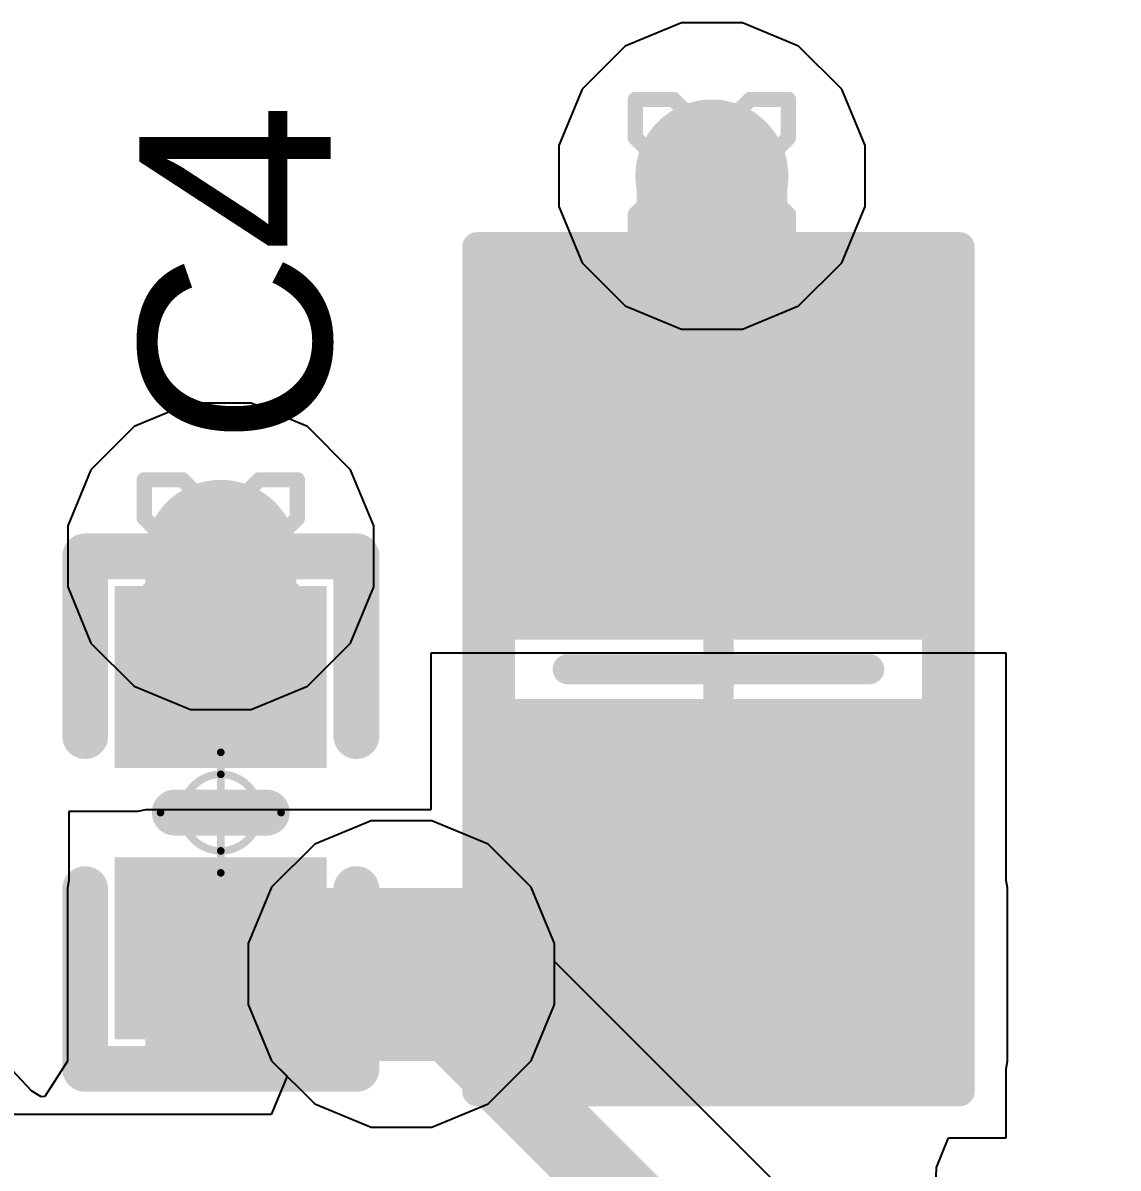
# Model space of a CAD drawing. Header units: inches. Extents: x -0.5 to 14, y -0.2 to 4.7.
# Drawn here: x 0.9043 to 1.0473, y 1.5475 to 1.6971 of the extents above; entities that cross this region are included whole.
import ezdxf

# ---------------------------------------------------------------- set-up
doc = ezdxf.new("R2010")
doc.units = ezdxf.units.IN
doc.header["$MEASUREMENT"] = 0
for name, color, linetype in [('Bottom Layer', 5, 'Continuous'), ('Drill Drawing', 1, 'Continuous'), ('GND', 16, 'Continuous'), ('Mechanical 13', 56, 'Continuous'), ('Mechanical 15', 56, 'Continuous'), ('POWER', 76, 'Continuous'), ('Top Layer', 1, 'Continuous'), ('Top Overlay', 2, 'Continuous'), ('Top Paste', 8, 'Continuous'), ('Top Solder', 216, 'Continuous'), ('Via Holes', 16, 'Continuous')]:
    doc.layers.add(name, color=color, linetype=linetype)
doc.styles.add('Arial', font='', dxfattribs={"height": 0.2})
doc.styles.get('Arial').set_extended_font_data('Arial')

# ---------------------------------------------------------------- blocks, each defined once
blk = doc.blocks.new('C0805_10')
at = {"layer": 'Top Layer'}
for points in [[(-0.05118, -0.02756), (-0.05118, 0.02756), (-0.00787, 0.02756), (-0.00787, -0.02756)], [(0.00787, -0.02756), (0.00787, 0.02756), (0.05118, 0.02756), (0.05118, -0.02756)]]:
    blk.add_hatch(color=1, dxfattribs=at).paths.add_polyline_path(points)
at = {"layer": 'Top Paste'}
for points in [[(-0.05118, -0.02756), (-0.05118, 0.02756), (-0.00787, 0.02756), (-0.00787, -0.02756)], [(0.00787, -0.02756), (0.00787, 0.02756), (0.05118, 0.02756), (0.05118, -0.02756)]]:
    blk.add_hatch(color=8, dxfattribs=at).paths.add_polyline_path(points)
at = {"layer": 'Top Solder'}
for points in [[(-0.05518, -0.03156), (-0.05518, 0.03156), (-0.00387, 0.03156), (-0.00387, -0.03156)], [(0.00387, -0.03156), (0.00387, 0.03156), (0.05518, 0.03156), (0.05518, -0.03156)]]:
    blk.add_hatch(color=216, dxfattribs=at).paths.add_polyline_path(points)
at = {"layer": 'Mechanical 13'}
for points in [[(-0.04331, 0.02854, 0.00394, 0.00394, 0), (0.04331, 0.02854, 0.00394, 0.00394, 0)], [(-0.04331, 0.02854, 0.00394, 0.00394, 0), (-0.04331, -0.02854, 0.00394, 0.00394, 0)], [(0.04331, 0.02854, 0.00394, 0.00394, 0), (0.04331, -0.02854, 0.00394, 0.00394, 0)], [(-0.04331, -0.02854, 0.00394, 0.00394, 0), (0.04331, -0.02854, 0.00394, 0.00394, 0)]]:
    blk.add_lwpolyline(points, format="xyseb", dxfattribs=at)
for points in [[(-0.04429, 0.02854, 0.00197, 0.00197, 1), (-0.04232, 0.02854, 0.00197, 0.00197, 1)], [(-0.04429, 0.02854, 0.00197, 0.00197, 1), (-0.04232, 0.02854, 0.00197, 0.00197, 1)], [(0.04232, 0.02854, 0.00197, 0.00197, 1), (0.04429, 0.02854, 0.00197, 0.00197, 1)], [(0.04232, 0.02854, 0.00197, 0.00197, 1), (0.04429, 0.02854, 0.00197, 0.00197, 1)], [(-0.04429, -0.02854, 0.00197, 0.00197, 1), (-0.04232, -0.02854, 0.00197, 0.00197, 1)], [(-0.04429, -0.02854, 0.00197, 0.00197, 1), (-0.04232, -0.02854, 0.00197, 0.00197, 1)], [(0.04232, -0.02854, 0.00197, 0.00197, 1), (0.04429, -0.02854, 0.00197, 0.00197, 1)], [(0.04232, -0.02854, 0.00197, 0.00197, 1), (0.04429, -0.02854, 0.00197, 0.00197, 1)]]:
    blk.add_lwpolyline(points, format="xyseb", close=True, dxfattribs=at)
at = {"layer": 'Mechanical 15'}
for points in [[(-0.05512, 0.0315, 0.00394, 0.00394, 0), (0.05512, 0.0315, 0.00394, 0.00394, 0)], [(-0.05512, 0.0315, 0.00394, 0.00394, 0), (-0.05512, -0.0315, 0.00394, 0.00394, 0)], [(0.05512, 0.0315, 0.00394, 0.00394, 0), (0.05512, -0.0315, 0.00394, 0.00394, 0)], [(0, 0.01969, 0.00394, 0.00394, 0), (0, -0.01969, 0.00394, 0.00394, 0)], [(-0.01969, 0, 0.00394, 0.00394, 0), (0.01969, 0, 0.00394, 0.00394, 0)], [(-0.05512, -0.0315, 0.00394, 0.00394, 0), (0.05512, -0.0315, 0.00394, 0.00394, 0)]]:
    blk.add_lwpolyline(points, format="xyseb", dxfattribs=at)
for points in [[(-0.0561, 0.0315, 0.00197, 0.00197, 1), (-0.05413, 0.0315, 0.00197, 0.00197, 1)], [(-0.0561, 0.0315, 0.00197, 0.00197, 1), (-0.05413, 0.0315, 0.00197, 0.00197, 1)], [(0.05413, 0.0315, 0.00197, 0.00197, 1), (0.0561, 0.0315, 0.00197, 0.00197, 1)], [(0.05413, 0.0315, 0.00197, 0.00197, 1), (0.0561, 0.0315, 0.00197, 0.00197, 1)], [(-0.00098, 0.01969, 0.00197, 0.00197, 1), (0.00098, 0.01969, 0.00197, 0.00197, 1)], [(-0.02067, 0, 0.00197, 0.00197, 1), (-0.0187, 0, 0.00197, 0.00197, 1)], [(0.0187, 0, 0.00197, 0.00197, 1), (0.02067, 0, 0.00197, 0.00197, 1)], [(-0.00098, -0.01969, 0.00197, 0.00197, 1), (0.00098, -0.01969, 0.00197, 0.00197, 1)], [(-0.0561, -0.0315, 0.00197, 0.00197, 1), (-0.05413, -0.0315, 0.00197, 0.00197, 1)], [(-0.0561, -0.0315, 0.00197, 0.00197, 1), (-0.05413, -0.0315, 0.00197, 0.00197, 1)], [(0.05413, -0.0315, 0.00197, 0.00197, 1), (0.0561, -0.0315, 0.00197, 0.00197, 1)], [(0.05413, -0.0315, 0.00197, 0.00197, 1), (0.0561, -0.0315, 0.00197, 0.00197, 1)]]:
    blk.add_lwpolyline(points, format="xyseb", close=True, dxfattribs=at)
blk = doc.blocks.new('C_0402_L_49')
at = {"layer": 'Top Layer'}
for points in [[(-0.02559, 0.00984), (-0.00984, 0.00984), (-0.00984, -0.00984), (-0.02559, -0.00984)], [(0.00984, 0.00984), (0.02559, 0.00984), (0.02559, -0.00985), (0.00984, -0.00985)]]:
    blk.add_hatch(color=1, dxfattribs=at).paths.add_polyline_path(points)
at = {"layer": 'Top Paste'}
for points in [[(-0.02559, 0.00984), (-0.00984, 0.00984), (-0.00984, -0.00984), (-0.02559, -0.00984)], [(0.00984, 0.00984), (0.02559, 0.00984), (0.02559, -0.00985), (0.00984, -0.00985)]]:
    blk.add_hatch(color=8, dxfattribs=at).paths.add_polyline_path(points)
at = {"layer": 'Top Solder'}
for points in [[(-0.02959, 0.01384), (-0.00584, 0.01384), (-0.00584, -0.01384), (-0.02959, -0.01384)], [(0.00584, 0.01384), (0.02959, 0.01384), (0.02959, -0.01385), (0.00584, -0.01385)]]:
    blk.add_hatch(color=216, dxfattribs=at).paths.add_polyline_path(points)
at = {"layer": 'Mechanical 15'}
for points in [[(0, 0.00787, 0.001, 0.001, 0), (0, -0.00787, 0.001, 0.001, 0)], [(-0.00787, 0, 0.001, 0.001, 0), (0.00787, 0, 0.001, 0.001, 0)]]:
    blk.add_lwpolyline(points, format="xyseb", dxfattribs=at)
for points in [[(-0.00025, 0.00787, 0.0005, 0.0005, 1), (0.00025, 0.00787, 0.0005, 0.0005, 1)], [(0.005, 0, 0.001, 0.001, 1), (-0.005, 0, 0.001, 0.001, 1)], [(-0.00812, 0, 0.0005, 0.0005, 1), (-0.00762, 0, 0.0005, 0.0005, 1)], [(-0.00525, 0, 0.0005, 0.0005, 1), (-0.00475, 0, 0.0005, 0.0005, 1)], [(0.00475, 0, 0.0005, 0.0005, 1), (0.00525, 0, 0.0005, 0.0005, 1)], [(0.00762, 0, 0.0005, 0.0005, 1), (0.00812, 0, 0.0005, 0.0005, 1)], [(-0.00025, -0.00787, 0.0005, 0.0005, 1), (0.00025, -0.00787, 0.0005, 0.0005, 1)]]:
    blk.add_lwpolyline(points, format="xyseb", close=True, dxfattribs=at)
at = {"layer": 'Top Overlay'}
for points in [[(-0.03346, 0.01771, 0.006, 0.006, 0), (-0.03346, -0.01771, 0.006, 0.006, 0)], [(-0.03346, 0.01771, 0.006, 0.006, 0), (-0.01, 0.01771, 0.006, 0.006, 0)], [(0.01, 0.01771, 0.006, 0.006, 0), (0.03346, 0.01771, 0.006, 0.006, 0)], [(0.03346, 0.01771, 0.006, 0.006, 0), (0.03346, -0.01772, 0.006, 0.006, 0)], [(0, 0.006, 0.006, 0.006, 0), (0, -0.006, 0.006, 0.006, 0)], [(-0.03346, -0.01771, 0.006, 0.006, 0), (-0.03345, -0.01772, 0.006, 0.006, 0)], [(-0.03346, -0.01771, 0.006, 0.006, 0), (-0.01, -0.01771, 0.006, 0.006, 0)], [(0.01, -0.01771, 0.006, 0.006, 0), (0.03346, -0.01771, 0.006, 0.006, 0)]]:
    blk.add_lwpolyline(points, format="xyseb", dxfattribs=at)
for points in [[(-0.03496, 0.01771, 0.003, 0.003, 1), (-0.03196, 0.01771, 0.003, 0.003, 1)], [(-0.03496, 0.01771, 0.003, 0.003, 1), (-0.03196, 0.01771, 0.003, 0.003, 1)], [(-0.0115, 0.01771, 0.003, 0.003, 1), (-0.0085, 0.01771, 0.003, 0.003, 1)], [(0.0085, 0.01771, 0.003, 0.003, 1), (0.0115, 0.01771, 0.003, 0.003, 1)], [(0.03196, 0.01771, 0.003, 0.003, 1), (0.03496, 0.01771, 0.003, 0.003, 1)], [(0.03196, 0.01771, 0.003, 0.003, 1), (0.03496, 0.01771, 0.003, 0.003, 1)], [(-0.0015, 0.006, 0.003, 0.003, 1), (0.0015, 0.006, 0.003, 0.003, 1)], [(-0.0015, -0.006, 0.003, 0.003, 1), (0.0015, -0.006, 0.003, 0.003, 1)], [(-0.03496, -0.01771, 0.003, 0.003, 1), (-0.03196, -0.01771, 0.003, 0.003, 1)], [(-0.03496, -0.01771, 0.003, 0.003, 1), (-0.03196, -0.01771, 0.003, 0.003, 1)], [(-0.03496, -0.01771, 0.003, 0.003, 1), (-0.03196, -0.01771, 0.003, 0.003, 1)], [(-0.03495, -0.01772, 0.003, 0.003, 1), (-0.03195, -0.01772, 0.003, 0.003, 1)], [(-0.0115, -0.01771, 0.003, 0.003, 1), (-0.0085, -0.01771, 0.003, 0.003, 1)], [(0.0085, -0.01771, 0.003, 0.003, 1), (0.0115, -0.01771, 0.003, 0.003, 1)], [(0.03196, -0.01771, 0.003, 0.003, 1), (0.03496, -0.01771, 0.003, 0.003, 1)], [(0.03196, -0.01772, 0.003, 0.003, 1), (0.03496, -0.01772, 0.003, 0.003, 1)]]:
    blk.add_lwpolyline(points, format="xyseb", close=True, dxfattribs=at)

msp = doc.modelspace()

# ---------------------------------------------------------------- hatches: boundary and pattern name
at = {"layer": 'Bottom Layer'}
h = msp.add_hatch(color=5, dxfattribs=at)
edge = h.paths.add_edge_path()
edge.add_arc((0.99427, 1.67709), 0.01, 0, 360)
h = msp.add_hatch(color=5, dxfattribs=at)
edge = h.paths.add_edge_path()
edge.add_arc((0.93014, 1.62742), 0.01, 0, 360)
h = msp.add_hatch(color=5, dxfattribs=at)
edge = h.paths.add_edge_path()
edge.add_arc((0.95372, 1.57289), 0.01, 0, 360)
at = {"layer": 'GND'}
h = msp.add_hatch(color=16, dxfattribs=at)
edge = h.paths.add_edge_path()
edge.add_arc((0.99427, 1.67709), 0.01, 0, 360)
h = msp.add_hatch(color=16, dxfattribs=at)
edge = h.paths.add_edge_path()
edge.add_arc((0.93014, 1.62742), 0.01, 0, 360)
h = msp.add_hatch(color=16, dxfattribs=at)
edge = h.paths.add_edge_path()
edge.add_arc((0.95372, 1.57289), 0.01, 0, 360)
at = {"layer": 'POWER'}
h = msp.add_hatch(color=76, dxfattribs=at)
edge = h.paths.add_edge_path()
edge.add_arc((0.99427, 1.67709), 0.01, 0, 360)
h = msp.add_hatch(color=76, dxfattribs=at)
edge = h.paths.add_edge_path()
edge.add_arc((0.93014, 1.62742), 0.01, 0, 360)
h = msp.add_hatch(color=76, dxfattribs=at)
edge = h.paths.add_edge_path()
edge.add_arc((0.95372, 1.57289), 0.01, 0, 360)
at = {"layer": 'Top Layer'}
h = msp.add_hatch(color=1, dxfattribs=at)
edge = h.paths.add_edge_path()
edge.add_arc((0.99427, 1.67709), 0.01, 0, 360)
for points in [[(0.98443, 1.64336), (1.00412, 1.64336), (1.00412, 1.67709), (0.98443, 1.67709)], [(0.92029, 1.6038), (0.93998, 1.6038), (0.93998, 1.62742), (0.92029, 1.62742)], [(0.92029, 1.5615), (1.02269, 1.5615), (1.02269, 1.58412), (0.92029, 1.58412)]]:
    msp.add_hatch(color=1, dxfattribs=at).paths.add_polyline_path(points)
h = msp.add_hatch(color=1, dxfattribs=at)
edge = h.paths.add_edge_path()
edge.add_arc((0.93014, 1.62742), 0.01, 0, 360)
h = msp.add_hatch(color=1, dxfattribs=at)
edge = h.paths.add_edge_path()
edge.add_arc((0.95372, 1.57289), 0.01, 0, 360)
at = {"layer": 'Via Holes'}
h = msp.add_hatch(color=7, dxfattribs=at)
edge = h.paths.add_edge_path()
edge.add_arc((0.99427, 1.67709), 0.005, 0, 360)
h = msp.add_hatch(color=7, dxfattribs=at)
edge = h.paths.add_edge_path()
edge.add_arc((0.93014, 1.62742), 0.005, 0, 360)
h = msp.add_hatch(color=7, dxfattribs=at)
edge = h.paths.add_edge_path()
edge.add_arc((0.95372, 1.57289), 0.005, 0, 360)

# ---------------------------------------------------------------- linework, layer by layer
at = {"layer": 'Bottom Layer'}
for p, q in [((0.94975, 1.59289), (0.9424, 1.58984)), ((0.9577, 1.59289), (0.94975, 1.59289)), ((0.96505, 1.58984), (0.9577, 1.59289)), ((0.9424, 1.58984), (0.93677, 1.58422)), ((0.97068, 1.58422), (0.96505, 1.58984)), ((0.93677, 1.58422), (0.93372, 1.57686)), ((0.97372, 1.57686), (0.97068, 1.58422)), ((0.93372, 1.57686), (0.93372, 1.56891)), ((0.97372, 1.57452), (0.97372, 1.57686)), ((1.1307, 1.41754), (0.97372, 1.57452)), ((0.93372, 1.56891), (0.93677, 1.56156)), ((0.93677, 1.56156), (0.93878, 1.55955)), ((0.93878, 1.55955), (0.93671, 1.55455)), ((0.93671, 1.55455), (0.90211, 1.55455))]:
    msp.add_line(p, q, dxfattribs=at)
msp.add_lwpolyline([(0.95372, 1.57289, 0.01, 0.01, 0), (1.12436, 1.40225, 0.01, 0.01, 0)], format="xyseb", dxfattribs=at)
msp.add_lwpolyline([(0.95122, 1.57289, 0.005, 0.005, 1), (0.95622, 1.57289, 0.005, 0.005, 1)], format="xyseb", close=True, dxfattribs=at)
at = {"layer": 'Drill Drawing'}
for points in [[(0.98427, 1.68209, 0.002, 0.002, 0), (0.98427, 1.68709, 0.002, 0.002, 0)], [(0.98427, 1.68709, 0.002, 0.002, 0), (0.98927, 1.68709, 0.002, 0.002, 0)], [(0.98927, 1.68709, 0.002, 0.002, 0), (0.99427, 1.68209, 0.002, 0.002, 0)], [(0.99427, 1.68209, 0.002, 0.002, 0), (0.99927, 1.68709, 0.002, 0.002, 0)], [(0.99927, 1.68709, 0.002, 0.002, 0), (1.00427, 1.68709, 0.002, 0.002, 0)], [(1.00427, 1.68209, 0.002, 0.002, 0), (1.00427, 1.68709, 0.002, 0.002, 0)], [(0.98427, 1.68209, 0.002, 0.002, 0), (0.98927, 1.67709, 0.002, 0.002, 0)], [(0.99927, 1.67709, 0.002, 0.002, 0), (1.00427, 1.68209, 0.002, 0.002, 0)], [(0.98427, 1.67209, 0.002, 0.002, 0), (0.98927, 1.67709, 0.002, 0.002, 0)], [(0.99927, 1.67709, 0.002, 0.002, 0), (1.00427, 1.67209, 0.002, 0.002, 0)], [(0.98427, 1.66709, 0.002, 0.002, 0), (0.98427, 1.67209, 0.002, 0.002, 0)], [(0.98927, 1.66709, 0.002, 0.002, 0), (0.99427, 1.67209, 0.002, 0.002, 0)], [(0.99427, 1.67209, 0.002, 0.002, 0), (0.99927, 1.66709, 0.002, 0.002, 0)], [(1.00427, 1.66709, 0.002, 0.002, 0), (1.00427, 1.67209, 0.002, 0.002, 0)], [(0.98427, 1.66709, 0.002, 0.002, 0), (0.98927, 1.66709, 0.002, 0.002, 0)], [(0.99927, 1.66709, 0.002, 0.002, 0), (1.00427, 1.66709, 0.002, 0.002, 0)], [(0.92014, 1.63242, 0.002, 0.002, 0), (0.92014, 1.63742, 0.002, 0.002, 0)], [(0.92014, 1.63742, 0.002, 0.002, 0), (0.92514, 1.63742, 0.002, 0.002, 0)], [(0.92514, 1.63742, 0.002, 0.002, 0), (0.93014, 1.63242, 0.002, 0.002, 0)], [(0.93014, 1.63242, 0.002, 0.002, 0), (0.93514, 1.63742, 0.002, 0.002, 0)], [(0.93514, 1.63742, 0.002, 0.002, 0), (0.94014, 1.63742, 0.002, 0.002, 0)], [(0.94014, 1.63242, 0.002, 0.002, 0), (0.94014, 1.63742, 0.002, 0.002, 0)], [(0.92014, 1.63242, 0.002, 0.002, 0), (0.92514, 1.62742, 0.002, 0.002, 0)], [(0.93514, 1.62742, 0.002, 0.002, 0), (0.94014, 1.63242, 0.002, 0.002, 0)], [(0.92014, 1.62242, 0.002, 0.002, 0), (0.92514, 1.62742, 0.002, 0.002, 0)], [(0.93514, 1.62742, 0.002, 0.002, 0), (0.94014, 1.62242, 0.002, 0.002, 0)], [(0.92014, 1.61742, 0.002, 0.002, 0), (0.92014, 1.62242, 0.002, 0.002, 0)], [(0.92514, 1.61742, 0.002, 0.002, 0), (0.93014, 1.62242, 0.002, 0.002, 0)], [(0.93014, 1.62242, 0.002, 0.002, 0), (0.93514, 1.61742, 0.002, 0.002, 0)], [(0.94014, 1.61742, 0.002, 0.002, 0), (0.94014, 1.62242, 0.002, 0.002, 0)], [(0.92014, 1.61742, 0.002, 0.002, 0), (0.92514, 1.61742, 0.002, 0.002, 0)], [(0.93514, 1.61742, 0.002, 0.002, 0), (0.94014, 1.61742, 0.002, 0.002, 0)], [(0.94372, 1.57789, 0.002, 0.002, 0), (0.94372, 1.58289, 0.002, 0.002, 0)], [(0.94372, 1.58289, 0.002, 0.002, 0), (0.94872, 1.58289, 0.002, 0.002, 0)], [(0.94872, 1.58289, 0.002, 0.002, 0), (0.95372, 1.57789, 0.002, 0.002, 0)], [(0.95372, 1.57789, 0.002, 0.002, 0), (0.95872, 1.58289, 0.002, 0.002, 0)], [(0.95872, 1.58289, 0.002, 0.002, 0), (0.96372, 1.58289, 0.002, 0.002, 0)], [(0.96372, 1.57789, 0.002, 0.002, 0), (0.96372, 1.58289, 0.002, 0.002, 0)], [(0.94372, 1.57789, 0.002, 0.002, 0), (0.94872, 1.57289, 0.002, 0.002, 0)], [(0.95872, 1.57289, 0.002, 0.002, 0), (0.96372, 1.57789, 0.002, 0.002, 0)], [(0.94372, 1.56789, 0.002, 0.002, 0), (0.94872, 1.57289, 0.002, 0.002, 0)], [(0.95872, 1.57289, 0.002, 0.002, 0), (0.96372, 1.56789, 0.002, 0.002, 0)], [(0.94372, 1.56289, 0.002, 0.002, 0), (0.94372, 1.56789, 0.002, 0.002, 0)], [(0.94872, 1.56289, 0.002, 0.002, 0), (0.95372, 1.56789, 0.002, 0.002, 0)], [(0.95372, 1.56789, 0.002, 0.002, 0), (0.95872, 1.56289, 0.002, 0.002, 0)], [(0.96372, 1.56289, 0.002, 0.002, 0), (0.96372, 1.56789, 0.002, 0.002, 0)], [(0.94372, 1.56289, 0.002, 0.002, 0), (0.94872, 1.56289, 0.002, 0.002, 0)], [(0.95872, 1.56289, 0.002, 0.002, 0), (0.96372, 1.56289, 0.002, 0.002, 0)]]:
    msp.add_lwpolyline(points, format="xyseb", dxfattribs=at)
for points in [[(0.98377, 1.68709, 0.001, 0.001, 1), (0.98477, 1.68709, 0.001, 0.001, 1)], [(0.98377, 1.68709, 0.001, 0.001, 1), (0.98477, 1.68709, 0.001, 0.001, 1)], [(0.98877, 1.68709, 0.001, 0.001, 1), (0.98977, 1.68709, 0.001, 0.001, 1)], [(0.98877, 1.68709, 0.001, 0.001, 1), (0.98977, 1.68709, 0.001, 0.001, 1)], [(0.99877, 1.68709, 0.001, 0.001, 1), (0.99977, 1.68709, 0.001, 0.001, 1)], [(0.99877, 1.68709, 0.001, 0.001, 1), (0.99977, 1.68709, 0.001, 0.001, 1)], [(1.00377, 1.68709, 0.001, 0.001, 1), (1.00477, 1.68709, 0.001, 0.001, 1)], [(1.00377, 1.68709, 0.001, 0.001, 1), (1.00477, 1.68709, 0.001, 0.001, 1)], [(0.98377, 1.68209, 0.001, 0.001, 1), (0.98477, 1.68209, 0.001, 0.001, 1)], [(0.98377, 1.68209, 0.001, 0.001, 1), (0.98477, 1.68209, 0.001, 0.001, 1)], [(0.99377, 1.68209, 0.001, 0.001, 1), (0.99477, 1.68209, 0.001, 0.001, 1)], [(0.99377, 1.68209, 0.001, 0.001, 1), (0.99477, 1.68209, 0.001, 0.001, 1)], [(1.00377, 1.68209, 0.001, 0.001, 1), (1.00477, 1.68209, 0.001, 0.001, 1)], [(1.00377, 1.68209, 0.001, 0.001, 1), (1.00477, 1.68209, 0.001, 0.001, 1)], [(0.98877, 1.67709, 0.001, 0.001, 1), (0.98977, 1.67709, 0.001, 0.001, 1)], [(0.98877, 1.67709, 0.001, 0.001, 1), (0.98977, 1.67709, 0.001, 0.001, 1)], [(0.99877, 1.67709, 0.001, 0.001, 1), (0.99977, 1.67709, 0.001, 0.001, 1)], [(0.99877, 1.67709, 0.001, 0.001, 1), (0.99977, 1.67709, 0.001, 0.001, 1)], [(0.98377, 1.67209, 0.001, 0.001, 1), (0.98477, 1.67209, 0.001, 0.001, 1)], [(0.98377, 1.67209, 0.001, 0.001, 1), (0.98477, 1.67209, 0.001, 0.001, 1)], [(0.99377, 1.67209, 0.001, 0.001, 1), (0.99477, 1.67209, 0.001, 0.001, 1)], [(0.99377, 1.67209, 0.001, 0.001, 1), (0.99477, 1.67209, 0.001, 0.001, 1)], [(1.00377, 1.67209, 0.001, 0.001, 1), (1.00477, 1.67209, 0.001, 0.001, 1)], [(1.00377, 1.67209, 0.001, 0.001, 1), (1.00477, 1.67209, 0.001, 0.001, 1)], [(0.98377, 1.66709, 0.001, 0.001, 1), (0.98477, 1.66709, 0.001, 0.001, 1)], [(0.98377, 1.66709, 0.001, 0.001, 1), (0.98477, 1.66709, 0.001, 0.001, 1)], [(0.98877, 1.66709, 0.001, 0.001, 1), (0.98977, 1.66709, 0.001, 0.001, 1)], [(0.98877, 1.66709, 0.001, 0.001, 1), (0.98977, 1.66709, 0.001, 0.001, 1)], [(0.99877, 1.66709, 0.001, 0.001, 1), (0.99977, 1.66709, 0.001, 0.001, 1)], [(0.99877, 1.66709, 0.001, 0.001, 1), (0.99977, 1.66709, 0.001, 0.001, 1)], [(1.00377, 1.66709, 0.001, 0.001, 1), (1.00477, 1.66709, 0.001, 0.001, 1)], [(1.00377, 1.66709, 0.001, 0.001, 1), (1.00477, 1.66709, 0.001, 0.001, 1)], [(0.91964, 1.63742, 0.001, 0.001, 1), (0.92064, 1.63742, 0.001, 0.001, 1)], [(0.91964, 1.63742, 0.001, 0.001, 1), (0.92064, 1.63742, 0.001, 0.001, 1)], [(0.92464, 1.63742, 0.001, 0.001, 1), (0.92564, 1.63742, 0.001, 0.001, 1)], [(0.92464, 1.63742, 0.001, 0.001, 1), (0.92564, 1.63742, 0.001, 0.001, 1)], [(0.93464, 1.63742, 0.001, 0.001, 1), (0.93564, 1.63742, 0.001, 0.001, 1)], [(0.93464, 1.63742, 0.001, 0.001, 1), (0.93564, 1.63742, 0.001, 0.001, 1)], [(0.93964, 1.63742, 0.001, 0.001, 1), (0.94064, 1.63742, 0.001, 0.001, 1)], [(0.93964, 1.63742, 0.001, 0.001, 1), (0.94064, 1.63742, 0.001, 0.001, 1)], [(0.91964, 1.63242, 0.001, 0.001, 1), (0.92064, 1.63242, 0.001, 0.001, 1)], [(0.91964, 1.63242, 0.001, 0.001, 1), (0.92064, 1.63242, 0.001, 0.001, 1)], [(0.92964, 1.63242, 0.001, 0.001, 1), (0.93064, 1.63242, 0.001, 0.001, 1)], [(0.92964, 1.63242, 0.001, 0.001, 1), (0.93064, 1.63242, 0.001, 0.001, 1)], [(0.93964, 1.63242, 0.001, 0.001, 1), (0.94064, 1.63242, 0.001, 0.001, 1)], [(0.93964, 1.63242, 0.001, 0.001, 1), (0.94064, 1.63242, 0.001, 0.001, 1)], [(0.92464, 1.62742, 0.001, 0.001, 1), (0.92564, 1.62742, 0.001, 0.001, 1)], [(0.92464, 1.62742, 0.001, 0.001, 1), (0.92564, 1.62742, 0.001, 0.001, 1)], [(0.93464, 1.62742, 0.001, 0.001, 1), (0.93564, 1.62742, 0.001, 0.001, 1)], [(0.93464, 1.62742, 0.001, 0.001, 1), (0.93564, 1.62742, 0.001, 0.001, 1)], [(0.91964, 1.62242, 0.001, 0.001, 1), (0.92064, 1.62242, 0.001, 0.001, 1)], [(0.91964, 1.62242, 0.001, 0.001, 1), (0.92064, 1.62242, 0.001, 0.001, 1)], [(0.92964, 1.62242, 0.001, 0.001, 1), (0.93064, 1.62242, 0.001, 0.001, 1)], [(0.92964, 1.62242, 0.001, 0.001, 1), (0.93064, 1.62242, 0.001, 0.001, 1)], [(0.93964, 1.62242, 0.001, 0.001, 1), (0.94064, 1.62242, 0.001, 0.001, 1)], [(0.93964, 1.62242, 0.001, 0.001, 1), (0.94064, 1.62242, 0.001, 0.001, 1)], [(0.91964, 1.61742, 0.001, 0.001, 1), (0.92064, 1.61742, 0.001, 0.001, 1)], [(0.91964, 1.61742, 0.001, 0.001, 1), (0.92064, 1.61742, 0.001, 0.001, 1)], [(0.92464, 1.61742, 0.001, 0.001, 1), (0.92564, 1.61742, 0.001, 0.001, 1)], [(0.92464, 1.61742, 0.001, 0.001, 1), (0.92564, 1.61742, 0.001, 0.001, 1)], [(0.93464, 1.61742, 0.001, 0.001, 1), (0.93564, 1.61742, 0.001, 0.001, 1)], [(0.93464, 1.61742, 0.001, 0.001, 1), (0.93564, 1.61742, 0.001, 0.001, 1)], [(0.93964, 1.61742, 0.001, 0.001, 1), (0.94064, 1.61742, 0.001, 0.001, 1)], [(0.93964, 1.61742, 0.001, 0.001, 1), (0.94064, 1.61742, 0.001, 0.001, 1)], [(0.94322, 1.58289, 0.001, 0.001, 1), (0.94422, 1.58289, 0.001, 0.001, 1)], [(0.94322, 1.58289, 0.001, 0.001, 1), (0.94422, 1.58289, 0.001, 0.001, 1)], [(0.94822, 1.58289, 0.001, 0.001, 1), (0.94922, 1.58289, 0.001, 0.001, 1)], [(0.94822, 1.58289, 0.001, 0.001, 1), (0.94922, 1.58289, 0.001, 0.001, 1)], [(0.95822, 1.58289, 0.001, 0.001, 1), (0.95922, 1.58289, 0.001, 0.001, 1)], [(0.95822, 1.58289, 0.001, 0.001, 1), (0.95922, 1.58289, 0.001, 0.001, 1)], [(0.96322, 1.58289, 0.001, 0.001, 1), (0.96422, 1.58289, 0.001, 0.001, 1)], [(0.96322, 1.58289, 0.001, 0.001, 1), (0.96422, 1.58289, 0.001, 0.001, 1)], [(0.94322, 1.57789, 0.001, 0.001, 1), (0.94422, 1.57789, 0.001, 0.001, 1)], [(0.94322, 1.57789, 0.001, 0.001, 1), (0.94422, 1.57789, 0.001, 0.001, 1)], [(0.95322, 1.57789, 0.001, 0.001, 1), (0.95422, 1.57789, 0.001, 0.001, 1)], [(0.95322, 1.57789, 0.001, 0.001, 1), (0.95422, 1.57789, 0.001, 0.001, 1)], [(0.96322, 1.57789, 0.001, 0.001, 1), (0.96422, 1.57789, 0.001, 0.001, 1)], [(0.96322, 1.57789, 0.001, 0.001, 1), (0.96422, 1.57789, 0.001, 0.001, 1)], [(0.94822, 1.57289, 0.001, 0.001, 1), (0.94922, 1.57289, 0.001, 0.001, 1)], [(0.94822, 1.57289, 0.001, 0.001, 1), (0.94922, 1.57289, 0.001, 0.001, 1)], [(0.95822, 1.57289, 0.001, 0.001, 1), (0.95922, 1.57289, 0.001, 0.001, 1)], [(0.95822, 1.57289, 0.001, 0.001, 1), (0.95922, 1.57289, 0.001, 0.001, 1)], [(0.94322, 1.56789, 0.001, 0.001, 1), (0.94422, 1.56789, 0.001, 0.001, 1)], [(0.94322, 1.56789, 0.001, 0.001, 1), (0.94422, 1.56789, 0.001, 0.001, 1)], [(0.95322, 1.56789, 0.001, 0.001, 1), (0.95422, 1.56789, 0.001, 0.001, 1)], [(0.95322, 1.56789, 0.001, 0.001, 1), (0.95422, 1.56789, 0.001, 0.001, 1)], [(0.96322, 1.56789, 0.001, 0.001, 1), (0.96422, 1.56789, 0.001, 0.001, 1)], [(0.96322, 1.56789, 0.001, 0.001, 1), (0.96422, 1.56789, 0.001, 0.001, 1)], [(0.94322, 1.56289, 0.001, 0.001, 1), (0.94422, 1.56289, 0.001, 0.001, 1)], [(0.94322, 1.56289, 0.001, 0.001, 1), (0.94422, 1.56289, 0.001, 0.001, 1)], [(0.94822, 1.56289, 0.001, 0.001, 1), (0.94922, 1.56289, 0.001, 0.001, 1)], [(0.94822, 1.56289, 0.001, 0.001, 1), (0.94922, 1.56289, 0.001, 0.001, 1)], [(0.95822, 1.56289, 0.001, 0.001, 1), (0.95922, 1.56289, 0.001, 0.001, 1)], [(0.95822, 1.56289, 0.001, 0.001, 1), (0.95922, 1.56289, 0.001, 0.001, 1)], [(0.96322, 1.56289, 0.001, 0.001, 1), (0.96422, 1.56289, 0.001, 0.001, 1)], [(0.96322, 1.56289, 0.001, 0.001, 1), (0.96422, 1.56289, 0.001, 0.001, 1)]]:
    msp.add_lwpolyline(points, format="xyseb", close=True, dxfattribs=at)
at = {"layer": 'GND'}
for p, q in [((0.94975, 1.59289), (0.9424, 1.58984)), ((0.9577, 1.59289), (0.94975, 1.59289)), ((0.96505, 1.58984), (0.9577, 1.59289)), ((0.9424, 1.58984), (0.93677, 1.58422)), ((0.97068, 1.58422), (0.96505, 1.58984)), ((0.93677, 1.58422), (0.93372, 1.57686)), ((0.97372, 1.57686), (0.97068, 1.58422)), ((0.93372, 1.57686), (0.93372, 1.56891)), ((0.97372, 1.56891), (0.97372, 1.57686)), ((0.93372, 1.56891), (0.93677, 1.56156)), ((0.97068, 1.56156), (0.97372, 1.56891)), ((0.93677, 1.56156), (0.9424, 1.55593)), ((0.96505, 1.55593), (0.97068, 1.56156)), ((0.9424, 1.55593), (0.94975, 1.55289)), ((0.9577, 1.55289), (0.96505, 1.55593)), ((0.94975, 1.55289), (0.9577, 1.55289))]:
    msp.add_line(p, q, dxfattribs=at)
at = {"layer": 'POWER'}
for p, q in [((0.9903, 1.69709), (0.98295, 1.69405)), ((0.99825, 1.69709), (0.9903, 1.69709)), ((1.0056, 1.69405), (0.99825, 1.69709)), ((0.98295, 1.69405), (0.97732, 1.68842)), ((1.01123, 1.68842), (1.0056, 1.69405)), ((0.97732, 1.68842), (0.97427, 1.68107)), ((1.01427, 1.68107), (1.01123, 1.68842)), ((0.97427, 1.68107), (0.97427, 1.67311)), ((1.01427, 1.67311), (1.01427, 1.68107)), ((0.97427, 1.67311), (0.97732, 1.66576)), ((1.01123, 1.66576), (1.01427, 1.67311)), ((0.97732, 1.66576), (0.98295, 1.66014)), ((1.0056, 1.66014), (1.01123, 1.66576)), ((0.98295, 1.66014), (0.9903, 1.65709)), ((0.99825, 1.65709), (1.0056, 1.66014)), ((0.9903, 1.65709), (0.99825, 1.65709)), ((0.92616, 1.64742), (0.91881, 1.64437)), ((0.93411, 1.64742), (0.92616, 1.64742)), ((0.94146, 1.64437), (0.93411, 1.64742)), ((0.91881, 1.64437), (0.91318, 1.63874)), ((0.94709, 1.63874), (0.94146, 1.64437)), ((0.91318, 1.63874), (0.91014, 1.63139)), ((0.95014, 1.63139), (0.94709, 1.63874)), ((0.91014, 1.63139), (0.91014, 1.62344)), ((0.95014, 1.62344), (0.95014, 1.63139)), ((0.91014, 1.62344), (0.91318, 1.61609)), ((0.94709, 1.61609), (0.95014, 1.62344)), ((0.91318, 1.61609), (0.91881, 1.61046)), ((0.94146, 1.61046), (0.94709, 1.61609)), ((0.91881, 1.61046), (0.92616, 1.60742)), ((0.93411, 1.60742), (0.94146, 1.61046)), ((0.92616, 1.60742), (0.93411, 1.60742))]:
    msp.add_line(p, q, dxfattribs=at)
at = {"layer": 'Top Layer'}
for p, q in [((1.03269, 1.6148), (0.95757, 1.6148)), ((0.95757, 1.6148), (0.95757, 1.59431)), ((1.03269, 1.5851), (1.03269, 1.6148)), ((0.92029, 1.59431), (0.91931, 1.59412)), ((0.95757, 1.59431), (0.92029, 1.59431)), ((0.91931, 1.59412), (0.91029, 1.59412)), ((0.91029, 1.59412), (0.91029, 1.5851)), ((0.91029, 1.5851), (0.91009, 1.58412)), ((0.91009, 1.58412), (0.91009, 1.5615)), ((1.03289, 1.58412), (1.03269, 1.5851)), ((1.03289, 1.5615), (1.03289, 1.58412)), ((0.91009, 1.5615), (0.90716, 1.55688)), ((1.03269, 1.56051), (1.03289, 1.5615)), ((0.90541, 1.55762), (0.90228, 1.56097)), ((1.03269, 1.5515), (1.03269, 1.56051)), ((0.90666, 1.55685), (0.90541, 1.55762)), ((0.90716, 1.55688), (0.90666, 1.55685)), ((1.0236, 1.5476), (1.02517, 1.5515)), ((1.02517, 1.5515), (1.03269, 1.5515)), ((1.02358, 1.54641), (1.0236, 1.5476))]:
    msp.add_line(p, q, dxfattribs=at)

# ---------------------------------------------------------------- block references
at = {"rotation": 90}
for name, p in [('C0805_10', (0.99513, 1.61268)), ('C_0402_L_49', (0.93013, 1.59396))]:
    msp.add_blockref(name, p, dxfattribs=at)

# ---------------------------------------------------------------- texts
at = {"layer": 'Top Overlay', "style": 'Arial'}
msp.add_text('C4', height=0.025, rotation=90, dxfattribs=at).set_placement((0.9445, 1.64196))

doc.saveas('drawing.dxf')
